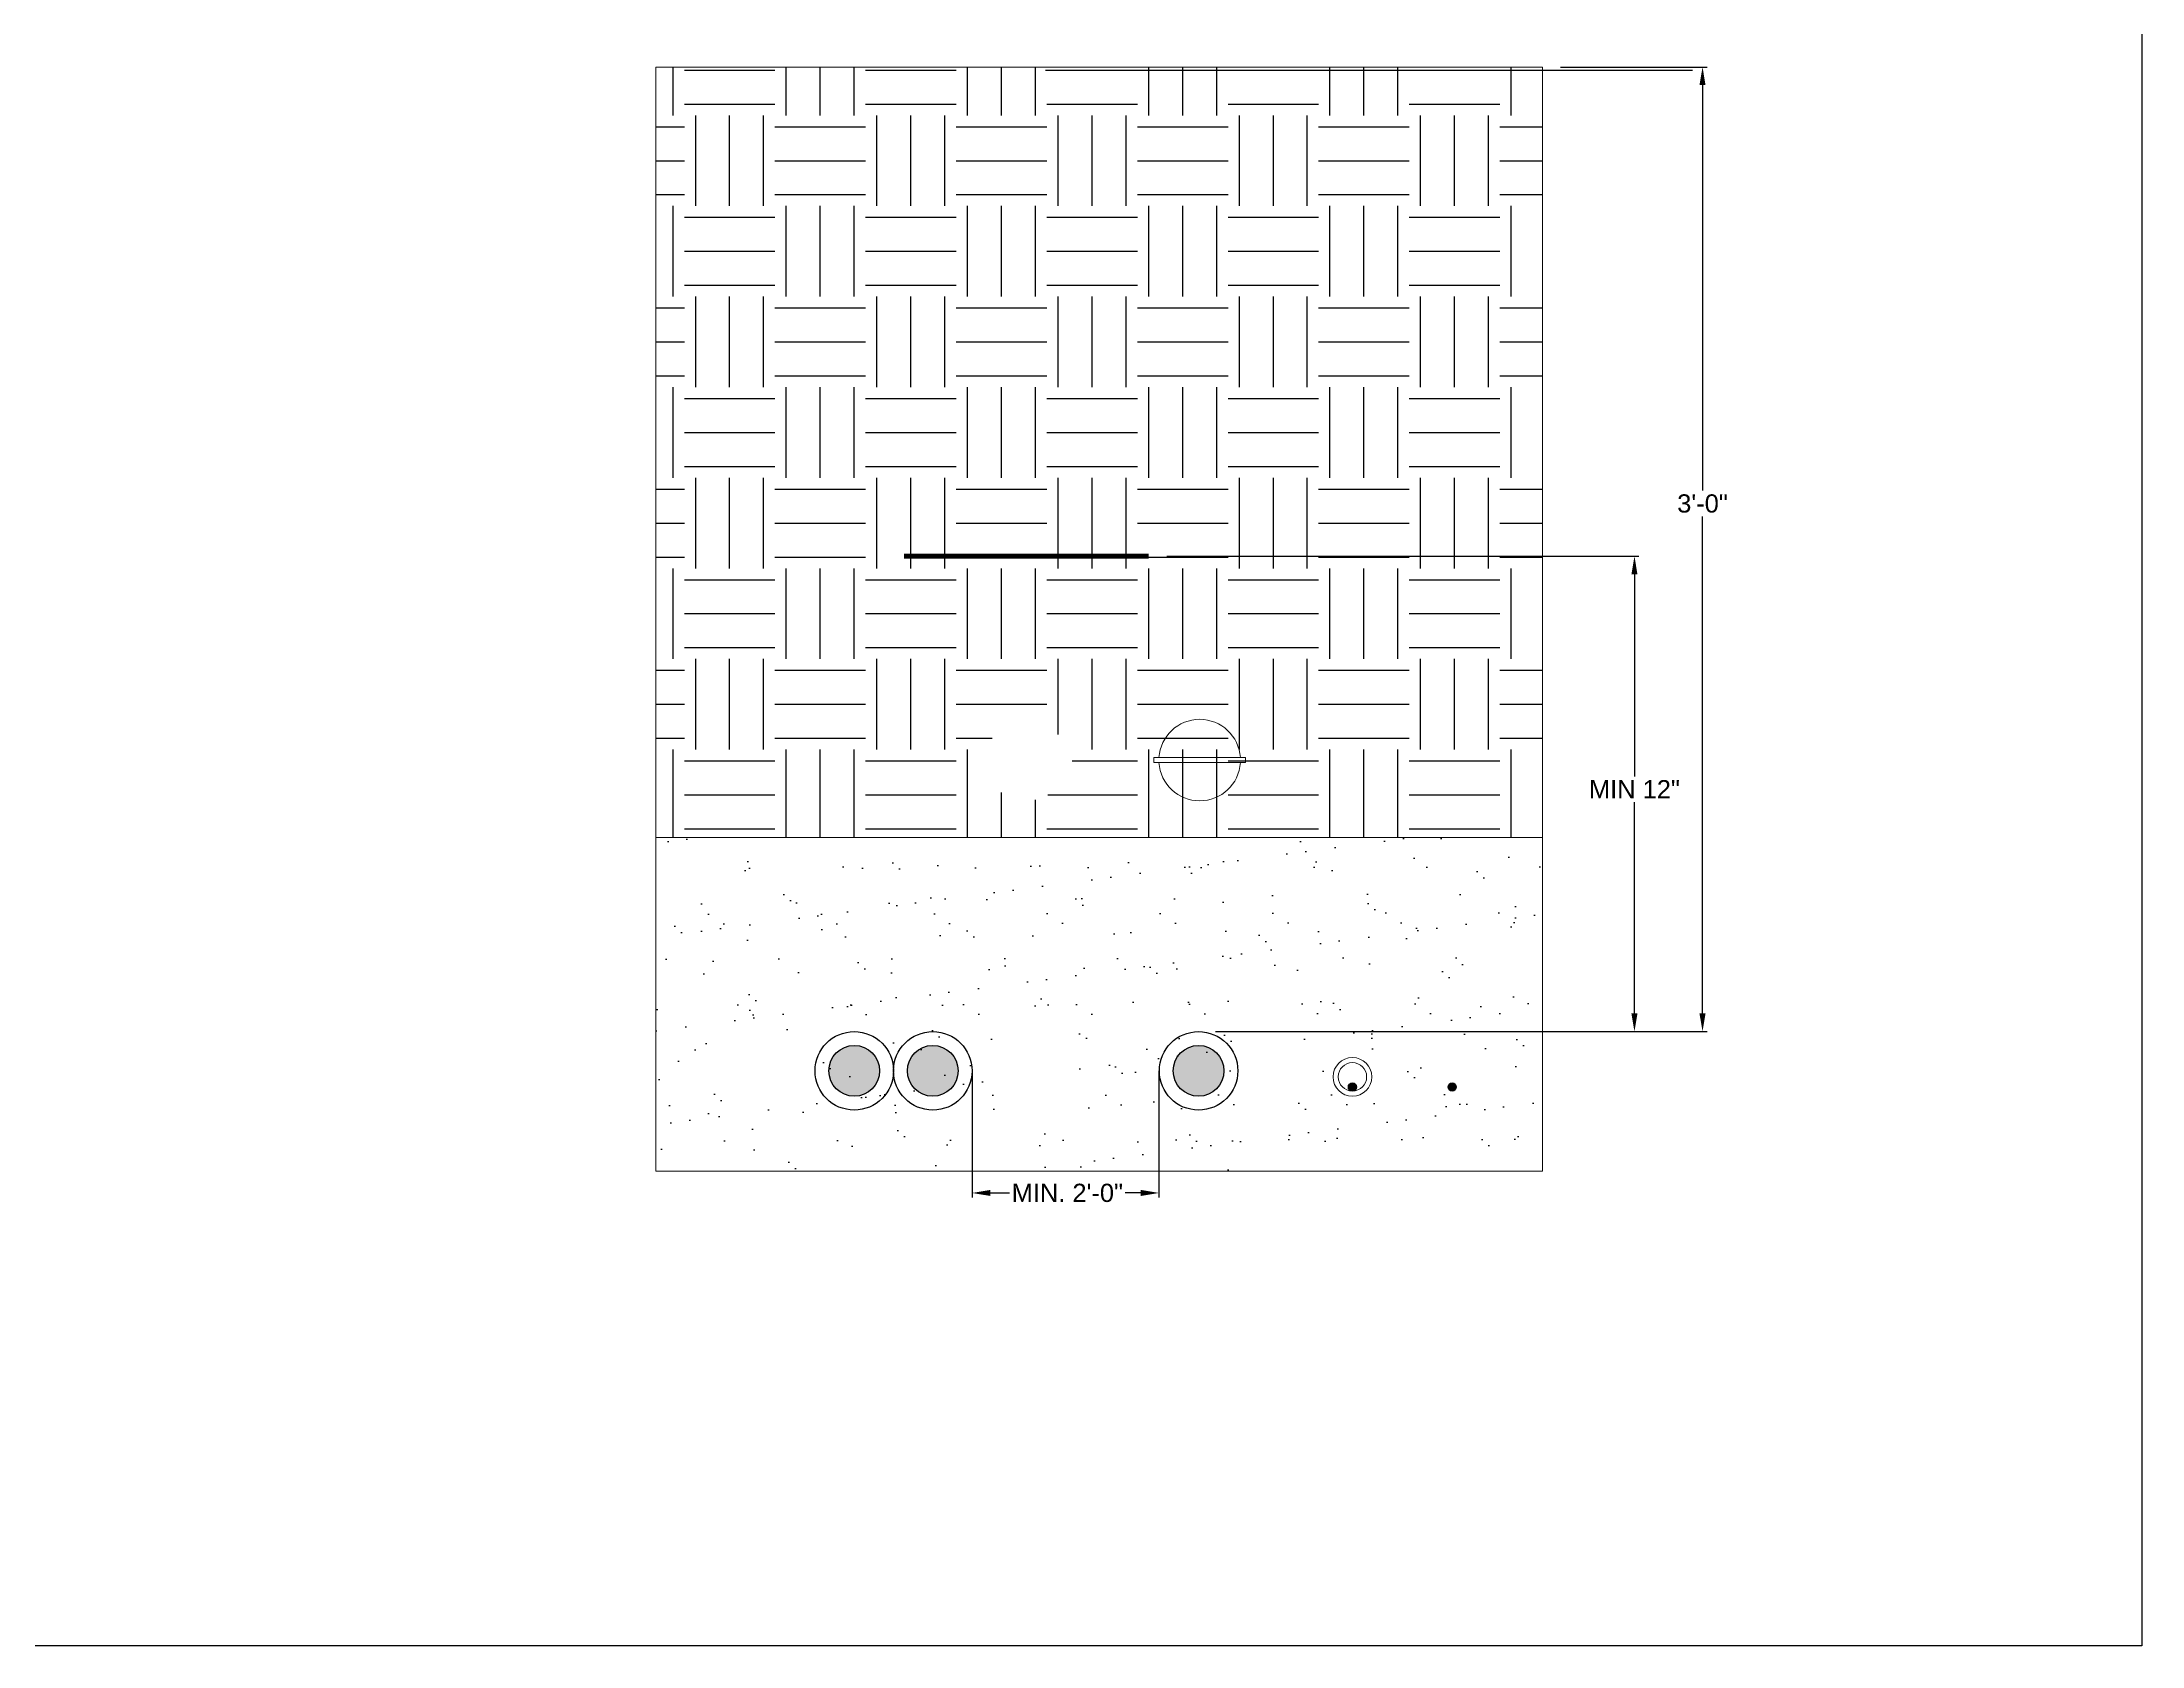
# Model space of a CAD drawing. Header units: feet. Extents: x -17 to 125, y -94 to -25.
# Drawn here: x 67 to 124.9, y -94.3 to -50 of the extents above; entities that cross this region are included whole.
import ezdxf

# ---------------------------------------------------------------- set-up
doc = ezdxf.new("R2010")
doc.units = ezdxf.units.FT
doc.header["$MEASUREMENT"] = 0
for name, color, linetype in [('C-CABL', 3, 'Continuous'), ('CABLE', 2, 'Continuous'), ('E-TREN-HATCH', 254, 'Continuous'), ('SOIL', 254, 'Continuous')]:
    doc.layers.add(name, color=color, linetype=linetype)
for name, color, linetype, lineweight in [('CONDUIT', 6, 'Continuous', 18), ('COVER', 3, 'Continuous', 9), ('G-ANNO-DIMENSIONS', 1, 'Continuous', 5)]:
    doc.layers.add(name, color=color, linetype=linetype, lineweight=lineweight)
doc.styles.add('NEI-A', font='arial.ttf')
doc.dimstyles.new('NEI-A', dxfattribs={"dimtxt": 0.1, "dimasz": 0.125, "dimexe": 0.0625, "dimexo": 0.0625, "dimgap": 0.0625, "dimtad": 0, "dimtih": 1, "dimtoh": 1, "dimdec": 4, "dimzin": 3, "dimdsep": 46, "dimlunit": 4, "dimtxsty": 'NEI-A', "dimcen": 0, "dimadec": 0, "dimazin": 0, "dimtfac": 0.75, "dimtdec": 4, "dimtofl": 0, "dimtmove": 0, "dimatfit": 3, "dimfxl": 1, "dimfrac": 1, "dimtolj": 1, "dimtzin": 0, "dimarcsym": 0})

# ---------------------------------------------------------------- blocks, each defined once
blk = doc.blocks.new('*D15')
at = {"layer": 'Defpoints', "color": 0, "transparency": 16777216}
for p in [(108.355, -50.716), (100.871, -77.333), (112.774, -77.333)]:
    blk.add_point(p, dxfattribs=at)
at = {"layer": 'G-ANNO-DIMENSIONS', "color": 0, "lineweight": -2, "transparency": 16777216}
for p, q in [((108.855, -50.716), (112.899, -50.716)), ((112.774, -51.216), (112.774, -62.406)), ((112.774, -76.833), (112.774, -63.119)), ((101.371, -77.333), (112.899, -77.333))]:
    blk.add_line(p, q, dxfattribs=at)
at = {"layer": 'G-ANNO-DIMENSIONS', "color": 0, "transparency": 16777216}
for points in [[(112.69, -51.216), (112.857, -51.216), (112.774, -50.716)], [(112.69, -76.833), (112.857, -76.833), (112.774, -77.333)]]:
    blk.add_solid(points, dxfattribs=at)
at = {"layer": 'G-ANNO-DIMENSIONS', "color": 0, "transparency": 16777216, "insert": (112.774, -62.763), "char_height": 0.2, "attachment_point": 5, "style": 'NEI-A'}
blk.add_mtext('\\A1;{\\H2.51168x;3\'-0"}', dxfattribs=at)
blk = doc.blocks.new('*D16')
at = {"layer": 'Defpoints', "color": 0, "transparency": 16777216}
for p in [(97.496, -64.216), (98.839, -77.333), (110.896, -77.333)]:
    blk.add_point(p, dxfattribs=at)
at = {"layer": 'G-ANNO-DIMENSIONS', "color": 0, "lineweight": -2, "transparency": 16777216}
for p, q in [((97.996, -64.216), (111.021, -64.216)), ((110.896, -64.716), (110.896, -70.293)), ((110.896, -76.833), (110.896, -70.998)), ((99.339, -77.333), (111.021, -77.333))]:
    blk.add_line(p, q, dxfattribs=at)
at = {"layer": 'G-ANNO-DIMENSIONS', "color": 0, "transparency": 16777216}
for points in [[(110.812, -64.716), (110.979, -64.716), (110.896, -64.216)], [(110.812, -76.833), (110.979, -76.833), (110.896, -77.333)]]:
    blk.add_solid(points, dxfattribs=at)
at = {"layer": 'G-ANNO-DIMENSIONS', "color": 0, "transparency": 16777216, "insert": (110.896, -70.645), "char_height": 0.2, "attachment_point": 5, "style": 'NEI-A'}
blk.add_mtext('\\A1;{\\H2.51168x;MIN 12"}', dxfattribs=at)
blk = doc.blocks.new('*D17')
at = {"layer": 'Defpoints', "color": 0, "transparency": 16777216}
for p in [(92.626, -77.897), (97.777, -77.915), (92.626, -81.786)]:
    blk.add_point(p, dxfattribs=at)
at = {"layer": 'G-ANNO-DIMENSIONS', "color": 0, "lineweight": -2, "transparency": 16777216}
for p, q in [((92.626, -78.397), (92.626, -81.911)), ((97.777, -78.415), (97.777, -81.911)), ((93.126, -81.786), (93.656, -81.786)), ((97.277, -81.786), (96.845, -81.786))]:
    blk.add_line(p, q, dxfattribs=at)
at = {"layer": 'G-ANNO-DIMENSIONS', "color": 0, "transparency": 16777216}
for points in [[(93.126, -81.702), (93.126, -81.869), (92.626, -81.786)], [(97.277, -81.702), (97.277, -81.869), (97.777, -81.786)]]:
    blk.add_solid(points, dxfattribs=at)
at = {"layer": 'G-ANNO-DIMENSIONS', "color": 0, "transparency": 16777216, "insert": (95.25, -81.786), "char_height": 0.2, "attachment_point": 5, "style": 'NEI-A'}
blk.add_mtext('\\A1;{\\H2.51168x;MIN. 2\'-0"}', dxfattribs=at)
blk = doc.blocks.new('*U21')
at = {"layer": 'Defpoints'}
blk.add_lwpolyline([(0, 23.011), (32.409, 23.011), (32.409, 0), (0, 0)], close=True, dxfattribs=at)

msp = doc.modelspace()

# ---------------------------------------------------------------- hatches: boundary and pattern name
at = {"layer": 'C-CABL'}
h = msp.add_hatch(color=256, dxfattribs=at)
h.dxf.hatch_style = 1
h.paths.add_polyline_path([(90.071, -78.416, 1), (88.671, -78.416, 1)])
h = msp.add_hatch(color=256, dxfattribs=at)
h.dxf.hatch_style = 1
h.paths.add_polyline_path([(92.237, -78.416, 1), (90.836, -78.416, 1)])
h = msp.add_hatch(color=256, dxfattribs=at)
h.dxf.hatch_style = 1
h.paths.add_polyline_path([(99.571, -78.416, 1), (98.171, -78.416, 1)])
h = msp.add_hatch(color=256, dxfattribs=at)
h.dxf.hatch_style = 1
h.paths.add_polyline_path([(105.98, -78.862, -1), (105.755, -78.862, -1)])
at = {"layer": 'CABLE'}
h = msp.add_hatch(color=256, dxfattribs=at)
h.dxf.hatch_style = 1
h.paths.add_polyline_path([(103.227, -78.862, -1), (103.002, -78.862, -1)])
at = {"layer": 'E-TREN-HATCH'}
h = msp.add_hatch(dxfattribs=at)
h.set_pattern_fill('EARTH', color=256, scale=10)
h.set_pattern_definition([(0, (34.6807, -96.7402), (2.5, 2.5), [2.5, -2.5]), (0, (34.6807, -95.8027), (2.5, 2.5), [2.5, -2.5]), (0, (34.6807, -94.8652), (2.5, 2.5), [2.5, -2.5]), (90, (34.9932, -94.5527), (-2.5, 2.5), [2.5, -2.5]), (90, (35.9307, -94.5527), (-2.5, 2.5), [2.5, -2.5]), (90, (36.8682, -94.5527), (-2.5, 2.5), [2.5, -2.5])])
h.paths.add_polyline_path([(83.893, -50.716), (83.893, -71.976), (108.355, -71.976), (108.355, -64.806), (95.387, -69.841), (95.387, -69.911), (95.244, -69.911, -0.939336), (92.998, -69.911), (92.856, -69.911), (92.856, -69.771), (92.998, -69.771, -0.939336), (95.244, -69.771), (95.568, -69.771), (108.355, -64.806), (108.355, -50.716)])
h = msp.add_hatch(dxfattribs=at)
h.set_pattern_fill('AR-SAND', color=252)
h.set_pattern_definition([(37.5, (34.6807, -96.7402), (-0.062993, 1.926824), [0, -1.52, 0, -1.7, 0, -1.625]), (7.5, (34.6807, -96.7402), (1.76978, 2.82215), [0, -0.82, 0, -1.37, 0, -0.525]), (327.5, (33.4507, -96.7402), (3.114142, 0.00566), [0, -0.5, 0, -1.8, 0, -2.35]), (317.5, (33.4507, -96.7402), (3.00613, 0.87768), [0, -0.25, 0, -1.18, 0, -1.35])])
h.paths.add_polyline_path([(108.355, -71.976), (83.893, -71.976), (83.893, -81.184), (108.355, -81.184)])
h.paths.add_polyline_path([(101.954, -78.416, -1), (99.788, -78.416, -1)], flags=16)
h.paths.add_polyline_path([(95.204, -78.416, -1), (93.038, -78.416, -1)], flags=16)
h.paths.add_polyline_path([(88.454, -78.416, -1), (86.288, -78.416, -1)], flags=16)
h.paths.add_polyline_path([(85.662, -78.582, -1), (84.593, -78.582, -1)], flags=16)

# ---------------------------------------------------------------- linework, layer by layer
at = {"layer": 'C-CABL'}
msp.add_circle((105.867, -78.862), 0.113, dxfattribs=at)
at = {"layer": 'CABLE', "ltscale": 0.5, "const_width": 0.141}
msp.add_lwpolyline([(90.746, -64.216), (97.496, -64.216)], dxfattribs=at)
at = {"layer": 'CABLE'}
for centre, radius in [((89.371, -78.416), 1.083), ((91.537, -78.416), 1.083), ((98.871, -78.416), 1.083), ((89.371, -78.416), 0.7), ((91.537, -78.416), 0.7), ((98.871, -78.416), 0.7), ((103.115, -78.862), 0.113)]:
    msp.add_circle(centre, radius, dxfattribs=at)
at = {"layer": 'CONDUIT'}
for p, q in [((97.635, -69.771), (100.166, -69.771)), ((97.635, -69.771), (97.635, -69.911)), ((97.635, -69.911), (100.166, -69.911)), ((100.166, -69.771), (100.166, -69.911))]:
    msp.add_line(p, q, dxfattribs=at)
for radius in [0.534, 0.392]:
    msp.add_circle((103.115, -78.582), radius, dxfattribs=at)
for start, end in [(3.58332, 176.41668), (183.58332, 356.41668)]:
    msp.add_arc((98.901, -69.841), 1.125, start, end, dxfattribs=at)
at = {"layer": 'COVER'}
msp.add_lwpolyline([(83.893, -50.716), (108.355, -50.716), (108.355, -81.184), (83.893, -81.184)], close=True, dxfattribs=at)
msp.add_lwpolyline([(108.355, -71.976), (83.893, -71.976)], dxfattribs=at)
at = {"layer": 'SOIL'}
msp.add_line((94.644, -50.799), (112.497, -50.799), dxfattribs=at)

# ---------------------------------------------------------------- block references
at = {"layer": 'Defpoints', "xscale": 3, "yscale": 3, "zscale": 3}
msp.add_blockref('*U21', (27.671, -94.287), dxfattribs=at)

# ---------------------------------------------------------------- dimensions: what is measured, and where the dimension line sits
at = {"layer": 'G-ANNO-DIMENSIONS'}
for base, p1, p2, text, picture, middle in [((112.774, -77.333), (108.355, -50.716), (100.871, -77.333), '{\\H2.51168x;3\'-0"}', '*D15', (112.774, -62.763)), ((110.896, -77.333), (97.496, -64.216), (98.839, -77.333), '{\\H2.51168x;MIN 12"}', '*D16', (110.896, -70.645))]:
    dim = msp.add_linear_dim(base=base, p1=p1, p2=p2, angle=90, text=text, dimstyle='NEI-A', override={"dimtxt": 0.2, "dimasz": 0.5, "dimexe": 0.125, "dimexo": 0.5, "dimgap": 0.1, "dimdec": 1}, dxfattribs=at)
    dim.commit()
    dim.dimension.update_dxf_attribs({"geometry": picture, "text_midpoint": middle, "dimtype": 160})
dim = msp.add_linear_dim(base=(92.626, -81.786), p1=(97.777, -77.915), p2=(92.626, -77.897), text='{\\H2.51168x;MIN. 2\'-0"}', dimstyle='NEI-A', override={"dimtxt": 0.2, "dimasz": 0.5, "dimexe": 0.125, "dimexo": 0.5, "dimgap": 0.1, "dimdec": 1}, dxfattribs=at)
dim.commit()
dim.dimension.update_dxf_attribs({"geometry": '*D17', "text_midpoint": (95.25, -81.786), "dimtype": 160})

doc.saveas('drawing.dxf')
